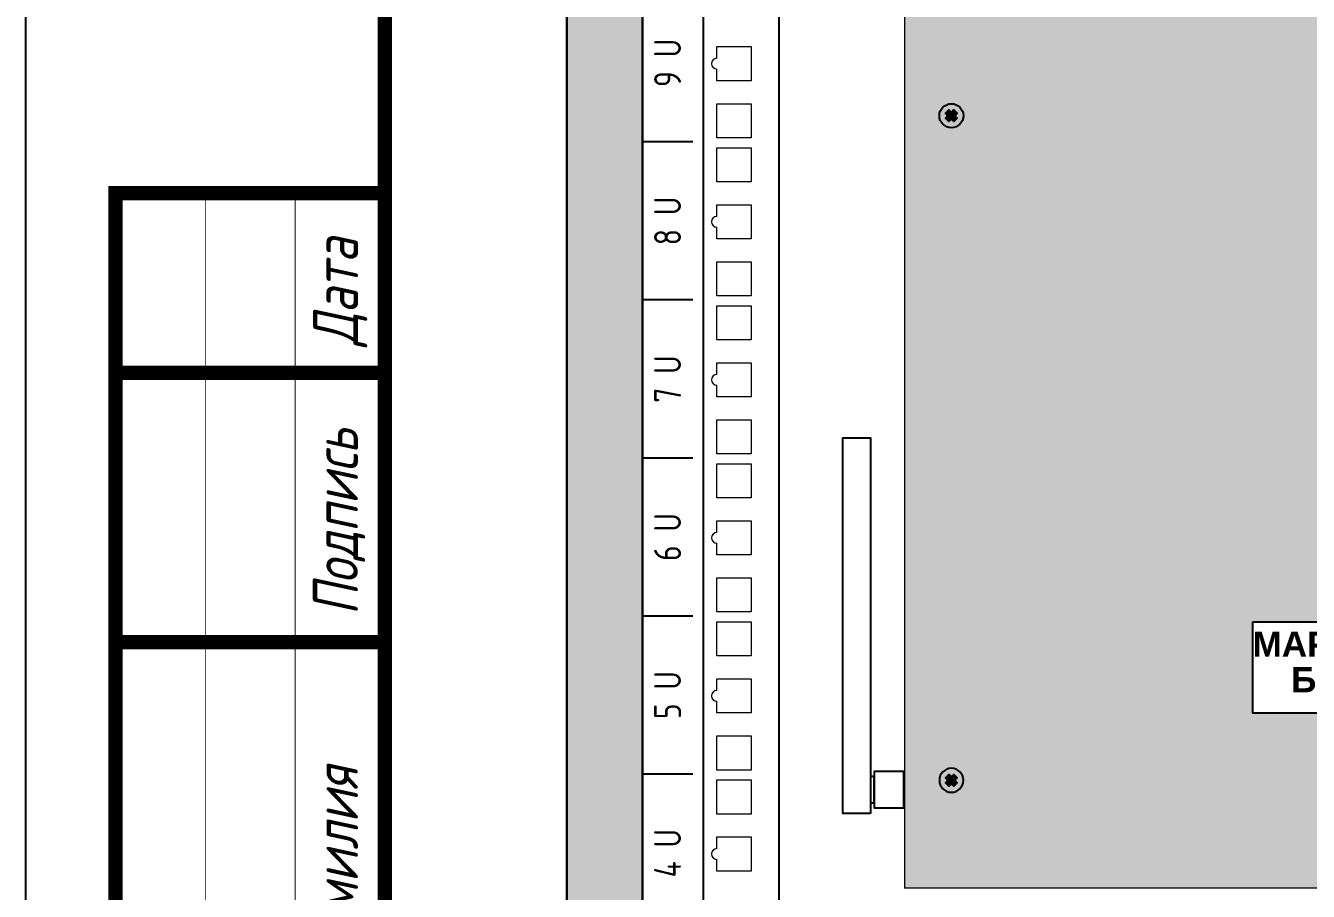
# Paper-space layout '13. УС-1' of a CAD drawing. Header units: millimetres. Extents: x 0 to 709, y -57 to 297.
# Drawn here: x 0 to 71.4, y 116.1 to 164.3 of the extents above; entities that cross this region are included whole.
import ezdxf
from ezdxf.enums import TextEntityAlignment as Align

# ---------------------------------------------------------------- set-up
doc = ezdxf.new("R2010")
doc.units = ezdxf.units.MM
doc.layers.add('102 Рамка', color=252, linetype='Continuous')
doc.layers.add('Text', color=7, linetype='Continuous')
doc.styles.add('Arial', font='times.ttf')
doc.styles.add('ISOCPEUR', font='isocpeui.ttf', dxfattribs={"height": 2.5})
doc.styles.get("Standard").update_dxf_attribs({"font": 'arial.ttf'})
doc.styles.add('ГОСТ-ttf', font='isocpeur.ttf', dxfattribs={"width": 0.8})

# ---------------------------------------------------------------- blocks, each defined once
blk = doc.blocks.new('A$C2DED7FAF')
at = {"lineweight": 25}
h = blk.add_hatch(color=251, dxfattribs=at)
h.set_gradient(color1=(139, 142, 133), color2=(120, 125, 115), tint=0.46, name='INVHEMISPHERICAL')
h.paths.add_polyline_path([(0, 765.24), (558.09, 765.24), (558.09, 0), (0, 0)])
h.paths.add_polyline_path([(21.05, 744.19), (537.04, 744.19), (537.04, 21.05), (21.05, 21.05)], flags=16)
at = {"color": 251}
for p, q in [((35.05, 384.9), (21.05, 384.9)), ((35.05, 340.9), (21.05, 340.9)), ((35.05, 296.9), (21.05, 296.9)), ((35.05, 252.9), (21.05, 252.9)), ((35.05, 208.9), (21.05, 208.9))]:
    blk.add_line(p, q, dxfattribs=at)
at = {"lineweight": 30}
for points in [[(0, 765.24), (558.09, 765.24), (558.09, 0), (0, 0)], [(21.05, 744.19), (537.04, 744.19), (537.04, 21.05), (21.05, 21.05)]]:
    blk.add_lwpolyline(points, close=True, dxfattribs=at)
at = {"layer": 'Text', "color": 251, "char_height": 7.5, "width": 44, "attachment_point": 5, "rotation": 90, "style": 'ГОСТ-ttf'}
for s, insert in [('9 U', (28.05, 406.9)), ('8 U', (28.05, 362.9)), ('7 U', (28.05, 318.9)), ('6 U', (28.05, 274.9)), ('5 U', (28.05, 230.9)), ('4 U', (28.05, 186.9))]:
    blk.add_mtext(s, dxfattribs=dict(at, insert=insert))
blk = doc.blocks.new('A$C5A1165F7')
at = {"true_color": 0xc7c7c7}
h = blk.add_hatch(color=9, dxfattribs=at)
h.set_gradient(color1=(93, 101, 98), color2=(179, 179, 179), tint=0.43, name='SPHERICAL')
h.paths.add_polyline_path([(10, 5, 1), (0, 5, 1)])
h.paths.add_polyline_path([(3.98, 2.56), (2.56, 3.98), (3.59, 5), (2.56, 6.02), (3.98, 7.44), (5, 6.41), (6.02, 7.44), (7.44, 6.02), (6.41, 5), (7.44, 3.98), (6.02, 2.56), (5, 3.59)], flags=16)
h = blk.add_hatch(color=250)
h.set_gradient(color1=(39, 42, 41), color2=(103, 113, 116), tint=0.43, name='SPHERICAL')
h.paths.add_polyline_path([(5, 6.41), (3.98, 7.44), (2.56, 6.02), (3.59, 5), (2.56, 3.98), (3.98, 2.56), (5, 3.59), (6.02, 2.56), (7.44, 3.98), (6.41, 5), (7.44, 6.02), (6.02, 7.44)])
at = {"color": 49, "lineweight": 25, "true_color": 0x474747}
blk.add_lwpolyline([(6.41, 5), (7.44, 6.02), (6.02, 7.44), (5, 6.41), (3.98, 7.44), (2.56, 6.02), (3.59, 5), (2.56, 3.98), (3.98, 2.56), (5, 3.59), (6.02, 2.56), (7.44, 3.98), (6.41, 5)], dxfattribs=at)
blk.add_circle((5, 5), 5, dxfattribs=at)
blk = doc.blocks.new('A$C0EEA29C5')
h = blk.add_hatch(color=253)
h.dxf.hatch_style = 1
h.paths.add_polyline_path([(370.2, 0.2), (0.2, 0.2), (0.2, 245.2), (370.2, 245.2)])
h.paths.add_polyline_path([(268.88, 74.31), (97.11, 74.31), (97.11, 48.9), (268.88, 48.9)], flags=16)
h.paths.add_polyline_path([(360.53, 215.2, 1), (353.87, 215.2, 1)], flags=16)
h.paths.add_polyline_path([(356.52, 213.57), (357.2, 214.26), (357.88, 213.57), (358.83, 214.52), (358.14, 215.2), (358.83, 215.88), (357.88, 216.83), (357.2, 216.14), (356.52, 216.83), (355.57, 215.88), (356.26, 215.2), (355.57, 214.52)], flags=0)
h.paths.add_polyline_path([(353.87, 30.2, 1), (360.53, 30.2, 1)], flags=16)
h.paths.add_polyline_path([(356.52, 31.83), (355.57, 30.88), (356.26, 30.2), (355.57, 29.52), (356.52, 28.57), (357.2, 29.26), (357.88, 28.57), (358.83, 29.52), (358.14, 30.2), (358.83, 30.88), (357.88, 31.83), (357.2, 31.14)], flags=0)
h.paths.add_polyline_path([(183.6, 67.2, 1), (186.8, 67.2, 1)], flags=0)
h.paths.add_polyline_path([(183.6, 57.2, 1), (186.8, 57.2, 1)], flags=0)
h.paths.add_polyline_path([(16.53, 215.2, 1), (9.87, 215.2, 1)], flags=16)
h.paths.add_polyline_path([(9.87, 30.2, 1), (16.53, 30.2, 1)], flags=16)
h.paths.add_polyline_path([(14.83, 214.52), (14.14, 215.2), (14.83, 215.88), (13.88, 216.83), (13.2, 216.14), (12.52, 216.83), (11.57, 215.88), (12.26, 215.2), (11.57, 214.52), (12.52, 213.57), (13.2, 214.26), (13.88, 213.57)], flags=0)
h.paths.add_polyline_path([(14.83, 30.88), (13.88, 31.83), (13.2, 31.14), (12.52, 31.83), (11.57, 30.88), (12.26, 30.2), (11.57, 29.52), (12.52, 28.57), (13.2, 29.26), (13.88, 28.57), (14.83, 29.52), (14.14, 30.2)], flags=0)
h.paths.add_polyline_path([(192.35, 61.38), (215.56, 61.38), (215.56, 53.14), (192.35, 53.14)], flags=8)
h.paths.add_polyline_path([(192.76, 71.38), (219.29, 71.38), (219.29, 63.14), (192.76, 63.14)], flags=8)
h.paths.add_polyline_path([(99.29, 73.46), (174.95, 73.46), (174.95, 49.02), (99.29, 49.02)], flags=8)
at = {"const_width": 0.4}
blk.add_lwpolyline([(0.2, 245.2), (370.2, 245.2), (370.2, 0.2), (0.2, 0.2)], close=True, dxfattribs=at)
blk.add_lwpolyline([(97.11, 74.31), (268.88, 74.31), (268.88, 48.9), (97.11, 48.9)], close=True)
at = {"lineweight": 25, "xscale": 0.6666666666666666, "yscale": 0.6666666666666666, "zscale": 0.6666666666666666}
blk.add_blockref('A$C5A1165F7', (9.87, 211.87), dxfattribs=at)
at = {"lineweight": 25, "xscale": -0.6666666666666666, "yscale": 0.6666666666666666, "zscale": 0.6666666666666666, "rotation": 180}
blk.add_blockref('A$C5A1165F7', (9.87, 33.53), dxfattribs=at)
at = {"insert": (137.1, 62.1), "char_height": 7, "width": 79.9736, "attachment_point": 5, "line_spacing_factor": 0.85, "style": 'Arial'}
blk.add_mtext('{\\fArial|b1|i0|c204|p34;МАРС АРСИНАЛ\\PБАО-300(60)', dxfattribs=at)
blk = doc.blocks.new('A$C20F5563F')
blk.add_line((21, 0), (21, -264))
at = {"const_width": 0.25}
blk.add_lwpolyline([(0, 0), (482, 0), (482, -264), (0, -264)], close=True, dxfattribs=at)
at = {"lineweight": 15}
for points in [[(3.75, -20.72), (3.75, -17.47), (13.25, -17.47), (13.25, -26.97), (3.75, -26.97), (3.75, -23.72)], [(3.75, -64.72), (3.75, -61.47), (13.25, -61.47), (13.25, -70.97), (3.75, -70.97), (3.75, -67.72)], [(3.75, -108.72), (3.75, -105.47), (13.25, -105.47), (13.25, -114.97), (3.75, -114.97), (3.75, -111.72)], [(3.75, -152.72), (3.75, -149.47), (13.25, -149.47), (13.25, -158.97), (3.75, -158.97), (3.75, -155.72)], [(3.75, -196.72), (3.75, -193.47), (13.25, -193.47), (13.25, -202.97), (3.75, -202.97), (3.75, -199.72)], [(3.75, -240.72), (3.75, -237.47), (13.25, -237.47), (13.25, -246.97), (3.75, -246.97), (3.75, -243.72)]]:
    blk.add_lwpolyline(points, dxfattribs=at)
for points in [[(3.75, -33.35), (13.25, -33.35), (13.25, -42.85), (3.75, -42.85)], [(3.75, -45.6), (13.25, -45.6), (13.25, -55.1), (3.75, -55.1)], [(3.75, -77.35), (13.25, -77.35), (13.25, -86.85), (3.75, -86.85)], [(3.75, -89.6), (13.25, -89.6), (13.25, -99.1), (3.75, -99.1)], [(3.75, -121.35), (13.25, -121.35), (13.25, -130.85), (3.75, -130.85)], [(3.75, -133.6), (13.25, -133.6), (13.25, -143.1), (3.75, -143.1)], [(3.75, -165.35), (13.25, -165.35), (13.25, -174.85), (3.75, -174.85)], [(3.75, -177.6), (13.25, -177.6), (13.25, -187.1), (3.75, -187.1)], [(3.75, -209.35), (13.25, -209.35), (13.25, -218.85), (3.75, -218.85)], [(3.75, -221.6), (13.25, -221.6), (13.25, -231.1), (3.75, -231.1)]]:
    blk.add_lwpolyline(points, close=True, dxfattribs=at)
at = {"color": 0}
for points in [[(46.52, -230.98), (38.81, -230.98), (38.81, -126.39), (46.52, -126.39)], [(47.52, -220.7), (46.52, -220.7), (46.52, -227.98), (47.52, -227.98)], [(55.8, -219.25), (47.52, -219.25), (47.52, -229.42), (55.8, -229.42)]]:
    blk.add_lwpolyline(points, close=True, dxfattribs=at)
at = {"lineweight": 15}
for centre in [(3.75, -22.22), (3.75, -66.22), (3.75, -110.22), (3.75, -154.22), (3.75, -198.22), (3.75, -242.22)]:
    blk.add_arc(centre, 1.5, 90, 270, dxfattribs=at)
at = {"color": 1}
blk.add_blockref('A$C0EEA29C5', (55.8, -251.91), dxfattribs=at)
blk = doc.blocks.new('A$C13EF47D1')
blk.add_line((38.03, 21.05), (38.03, 744.19))
for name, p in [('A$C2DED7FAF', (0, 0)), ('A$C20F5563F', (38.03, 428.9))]:
    blk.add_blockref(name, p)
blk = doc.blocks.new('*U287')
at = {"layer": '102 Рамка', "color": 0}
blk.add_lwpolyline([(210, 297), (0, 297), (0, 0), (210, 0)], close=True, dxfattribs=at)
at = {"layer": '102 Рамка', "color": 0, "const_width": 0.8}
blk.add_lwpolyline([(205, 5), (205, 292), (20, 292), (20, 5)], close=True, dxfattribs=at)
at = {"layer": '102 Рамка', "color": 0}
for points, const_width in [([(5, 155), (20, 155), (20, 90), (5, 90), (5, 155)], 0.8), ([(10, 90), (10, 155)], 0.05), ([(15, 90), (15, 155)], 0.05), ([(5, 145), (20, 145)], 0.8), ([(5, 130), (20, 130)], 0.8)]:
    blk.add_lwpolyline(points, dxfattribs=dict(at, const_width=const_width))
at = {"color": 7, "style": 'ISOCPEUR', "oblique": 10, "width": 0.8}
blk.add_attdef('НОМЕР-ЛИСТА', text='', height=2.5, dxfattribs=at).set_placement((183.559, 25), align=Align.MIDDLE_CENTER)
at = {"color": 7, "lineweight": 30, "oblique": 10, "width": 0.8, "flags": 104}
blk.add_attdef('НАИМЕНОВАНИЕ-ЧЕРТЕЖА', text='', height=2.5, dxfattribs=at).set_placement((120, 12.5), align=Align.MIDDLE_CENTER)
at = {"layer": '102 Рамка', "color": 7, "style": 'ISOCPEUR', "width": 0.8}
for s, p in [('Дата', (17.25, 146.5)), ('Подпись', (17.25, 131.5)), ('Фамилия', (17.25, 111.5))]:
    blk.add_text(s, height=2.5, rotation=90, dxfattribs=at).set_placement(p, align=Align.MIDDLE_LEFT)
blk.add_attdef('FORMATTEXT', text='', height=2.5, dxfattribs=at).set_placement((153.5, 3.75), align=Align.TOP_LEFT)

psp = doc.layouts.new('13. УС-1')

# ---------------------------------------------------------------- block references
at = {"color": 7, "lineweight": 30}
psp.add_blockref('*U287', (0, 0), dxfattribs=at)
at = {"xscale": 0.2, "yscale": 0.2, "zscale": 0.2}
psp.add_blockref('A$C13EF47D1', (30.123, 80.872), dxfattribs=at)

doc.saveas('drawing.dxf')
